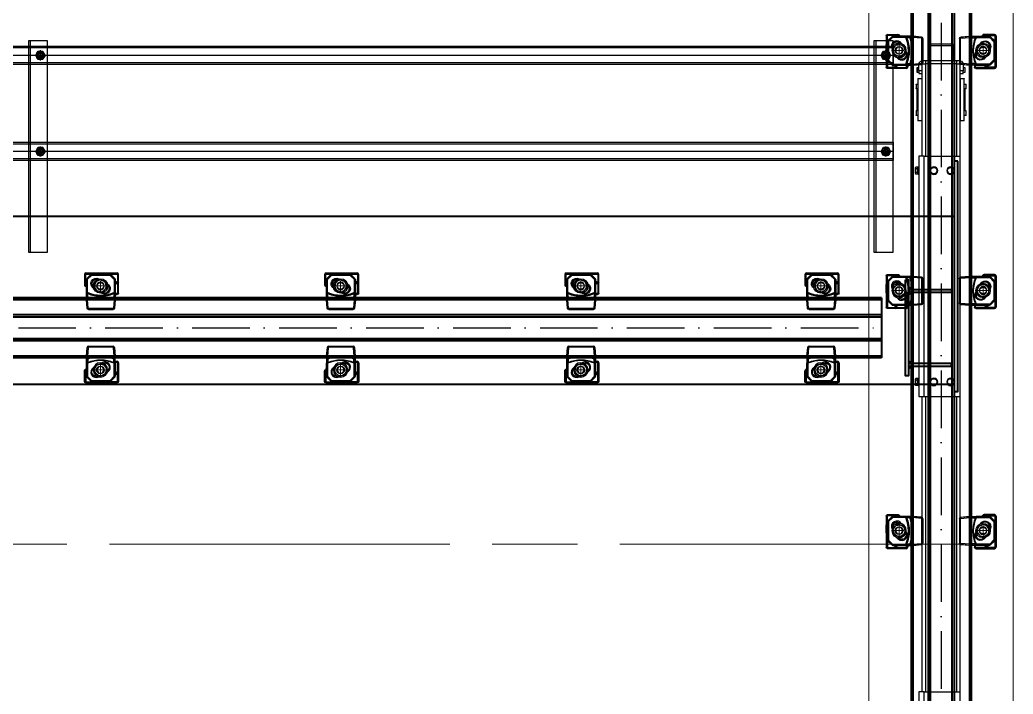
# Model space of a CAD drawing. Header units: centimetres. Extents: x 470464 to 524273, y 49611 to 59074.
# Drawn here: x 503762.3 to 503969.1, y 52554.1 to 52694.5 of the extents above; entities that cross this region are included whole.
import ezdxf

# ---------------------------------------------------------------- set-up
doc = ezdxf.new("R2010")
doc.units = ezdxf.units.CM
doc.header["$MEASUREMENT"] = 0
for name, pattern in [('1244_Aselsan_MIUM_3000$0$ACAD_ISO10W100', [18, 12, -3, 0, -3]), ('ACAD_ISO08W100', [36, 24, -3, 6, -3]), ('CENTER', [50.8, 31.75, -6.35, 6.35, -6.35]), ('CHAIN', [0.3543, 0.2362, -0.0295, 0.0591, -0.0295]), ('XKITLINE00', [0])]:
    doc.linetypes.add(name, pattern=pattern)
for name, color, linetype, lineweight in [('1', 7, 'Continuous', 25), ('AAA_EKSEN', 1, 'ACAD_ISO08W100', 9), ('Barış BABUR 23', 1, 'ACAD_ISO08W100', 13), ('S-COLS-CONC', 4, 'Continuous', 40)]:
    doc.layers.add(name, color=color, linetype=linetype, lineweight=lineweight)
doc.layers.add('vinç', color=7, linetype='Continuous')

# ---------------------------------------------------------------- blocks, each defined once
blk = doc.blocks.new('eyryewthreaeetrreyajwh')
at = {"color": 2, "linetype": 'Continuous', "lineweight": 25}
for p, q in [((413625.64, 75842.69), (413625.75, 75842.69)), ((413625.75, 75842.69), (413630.04, 75842.69)), ((413625.47, 75842.39), (413625.34, 75842.39)), ((413625.34, 75842.39), (413625.34, 75839.19)), ((413630.34, 75842.39), (413625.47, 75842.39)), ((413630.34, 75839.19), (413630.34, 75842.39)), ((413623.84, 75838.59), (413623.84, 75839.19)), ((413623.84, 75839.19), (413624.64, 75839.19)), ((413624.64, 75838.59), (413623.84, 75838.59)), ((413623.84, 75819.34), (413623.84, 75838.59)), ((413624.64, 75839.19), (413624.64, 75838.59)), ((413624.64, 75839.19), (413631.04, 75839.19)), ((413624.64, 75838.59), (413631.04, 75838.59)), ((413624.64, 75838.59), (413624.64, 75819.34)), ((413631.04, 75838.59), (413631.04, 75839.19)), ((413631.04, 75839.19), (413631.84, 75839.19)), ((413631.84, 75838.59), (413631.04, 75838.59)), ((413631.04, 75819.34), (413631.04, 75838.59)), ((413631.84, 75839.19), (413631.84, 75838.59)), ((413631.84, 75838.59), (413631.84, 75819.34)), ((413622.84, 75836.85), (413622.84, 75837.73)), ((413622.9, 75837.79), (413622.9, 75836.79)), ((413623.24, 75837.79), (413622.9, 75837.79)), ((413622.9, 75836.79), (413623.24, 75836.79)), ((413623.84, 75838.49), (413623.24, 75838.49)), ((413623.24, 75838.49), (413623.24, 75837.09)), ((413623.24, 75837.09), (413623.84, 75837.09)), ((413623.24, 75836.59), (413623.24, 75837.09)), ((413623.84, 75836.59), (413623.24, 75836.59)), ((413631.84, 75838.49), (413632.44, 75838.49)), ((413631.84, 75837.09), (413632.44, 75837.09)), ((413632.44, 75836.59), (413631.84, 75836.59)), ((413632.44, 75837.09), (413632.44, 75838.49)), ((413632.78, 75837.79), (413632.44, 75837.79)), ((413632.44, 75837.09), (413632.44, 75836.59)), ((413632.44, 75836.79), (413632.78, 75836.79)), ((413632.78, 75837.29), (413632.78, 75837.79)), ((413632.78, 75836.79), (413632.78, 75837.29)), ((413632.84, 75837.73), (413632.84, 75837.29)), ((413632.84, 75837.29), (413632.84, 75836.85)), ((413623.06, 75835.49), (413623.04, 75835.46)), ((413623.04, 75826.71), (413623.04, 75835.46)), ((413623.06, 75826.69), (413623.06, 75835.49)), ((413623.81, 75835.49), (413623.06, 75835.49)), ((413623.81, 75835.49), (413623.84, 75835.46)), ((413623.81, 75826.69), (413623.81, 75835.49)), ((413623.84, 75826.71), (413623.84, 75835.46)), ((413631.86, 75835.49), (413631.84, 75835.46)), ((413631.86, 75835.49), (413631.86, 75826.69)), ((413632.61, 75835.49), (413631.86, 75835.49)), ((413632.61, 75826.69), (413632.61, 75835.49)), ((413632.64, 75835.46), (413632.61, 75835.49)), ((413632.64, 75835.46), (413632.64, 75834.3)), ((413622.64, 75833.41), (413622.64, 75834.29)), ((413622.7, 75834.35), (413622.7, 75833.35)), ((413623.04, 75834.35), (413622.7, 75834.35)), ((413622.7, 75833.35), (413623.04, 75833.35)), ((413622.84, 75828.83), (413622.84, 75833.35)), ((413622.86, 75833.35), (413622.86, 75828.83)), ((413632.98, 75834.35), (413632.64, 75834.35)), ((413632.64, 75834.3), (413632.64, 75834.06)), ((413632.64, 75834.06), (413632.64, 75828.11)), ((413632.64, 75833.35), (413632.98, 75833.35)), ((413632.81, 75828.83), (413632.81, 75833.35)), ((413632.84, 75833.35), (413632.84, 75828.83)), ((413632.98, 75833.85), (413632.98, 75834.35)), ((413632.98, 75833.35), (413632.98, 75833.85)), ((413633.04, 75834.29), (413633.04, 75833.85)), ((413633.04, 75833.85), (413633.04, 75833.41)), ((413622.64, 75828.33), (413622.64, 75828.77)), ((413622.64, 75827.89), (413622.64, 75828.33)), ((413622.7, 75828.83), (413622.7, 75828.33)), ((413623.04, 75828.83), (413622.7, 75828.83)), ((413622.7, 75828.33), (413622.7, 75827.83)), ((413632.98, 75828.83), (413632.64, 75828.83)), ((413632.98, 75828.33), (413632.98, 75828.83)), ((413632.98, 75827.83), (413632.98, 75828.33)), ((413633.04, 75828.77), (413633.04, 75828.33)), ((413633.04, 75828.33), (413633.04, 75827.89)), ((413622.7, 75827.83), (413623.04, 75827.83)), ((413623.04, 75826.71), (413623.06, 75826.69)), ((413623.06, 75826.69), (413623.81, 75826.69)), ((413623.84, 75826.71), (413623.81, 75826.69)), ((413631.84, 75826.71), (413631.86, 75826.69)), ((413631.86, 75826.69), (413632.61, 75826.69)), ((413632.61, 75826.69), (413632.64, 75826.71)), ((413632.64, 75828.11), (413632.64, 75827.88)), ((413632.64, 75827.88), (413632.64, 75826.71)), ((413632.64, 75827.83), (413632.98, 75827.83)), ((413631.34, 75819.34), (413623.84, 75819.34)), ((413623.84, 75769.34), (413623.84, 75819.34)), ((413631.34, 75769.34), (413631.34, 75819.34)), ((413631.34, 75819.34), (413632.44, 75819.34)), ((413632.44, 75819.34), (413632.44, 75769.34)), ((413625.09, 75816.38), (413625.26, 75816.05)), ((413625.5, 75817.01), (413625.3, 75816.69)), ((413626.18, 75815.67), (413626.38, 75815.98)), ((413626.59, 75816.3), (413626.42, 75816.63)), ((413628.59, 75816.38), (413628.76, 75816.05)), ((413629, 75817.01), (413628.8, 75816.69)), ((413629.68, 75815.67), (413629.88, 75815.98)), ((413630.09, 75816.3), (413629.92, 75816.63)), ((413632.6, 75817.14), (413632.44, 75817.14)), ((413632.6, 75815.54), (413632.6, 75817.14)), ((413632.66, 75816.99), (413632.6, 75816.99)), ((413632.66, 75816.89), (413632.66, 75817.09)), ((413632.66, 75817.09), (413633.11, 75817.09)), ((413632.66, 75816.69), (413632.66, 75816.89)), ((413632.66, 75816.32), (413632.66, 75816.69)), ((413632.66, 75816.69), (413633.11, 75816.69)), ((413632.66, 75815.94), (413632.66, 75816.32)), ((413632.66, 75815.94), (413633.11, 75815.94)), ((413632.66, 75815.77), (413632.66, 75815.94)), ((413633.11, 75817.09), (413633.17, 75816.89)), ((413633.12, 75817.07), (413633.11, 75817.09)), ((413633.11, 75816.69), (413633.17, 75816.32)), ((413633.17, 75816.99), (413633.12, 75817.08)), ((413633.17, 75816.89), (413633.17, 75816.99)), ((413633.17, 75816.32), (413633.17, 75816.89)), ((413633.17, 75815.77), (413633.17, 75816.32)), ((413632.44, 75815.54), (413632.6, 75815.54)), ((413632.6, 75815.69), (413632.66, 75815.69)), ((413632.66, 75815.59), (413632.66, 75815.77)), ((413632.66, 75815.59), (413633.11, 75815.59)), ((413633.12, 75815.6), (413633.17, 75815.69)), ((413633.17, 75815.77), (413633.17, 75815.69)), ((413625.09, 75772.38), (413625.26, 75772.05)), ((413625.5, 75773.01), (413625.3, 75772.69)), ((413626.59, 75772.3), (413626.42, 75772.63)), ((413628.59, 75772.38), (413628.76, 75772.05)), ((413629, 75773.01), (413628.8, 75772.69)), ((413630.09, 75772.3), (413629.92, 75772.63)), ((413632.6, 75773.14), (413632.44, 75773.14)), ((413632.6, 75771.54), (413632.6, 75773.14)), ((413632.66, 75772.99), (413632.6, 75772.99)), ((413632.66, 75772.89), (413632.66, 75773.09)), ((413632.66, 75773.09), (413633.11, 75773.09)), ((413632.66, 75772.69), (413632.66, 75772.89)), ((413632.66, 75772.32), (413632.66, 75772.69)), ((413632.66, 75772.69), (413633.11, 75772.69)), ((413633.11, 75773.09), (413633.17, 75772.89)), ((413633.12, 75773.07), (413633.11, 75773.09)), ((413633.11, 75772.69), (413633.17, 75772.32)), ((413633.17, 75772.99), (413633.12, 75773.08)), ((413633.17, 75772.89), (413633.17, 75772.99)), ((413633.17, 75772.32), (413633.17, 75772.89)), ((413626.18, 75771.67), (413626.38, 75771.98)), ((413629.68, 75771.67), (413629.88, 75771.98)), ((413632.44, 75771.54), (413632.6, 75771.54)), ((413632.6, 75771.69), (413632.66, 75771.69)), ((413632.66, 75771.94), (413632.66, 75772.32)), ((413632.66, 75771.94), (413633.11, 75771.94)), ((413632.66, 75771.77), (413632.66, 75771.94)), ((413632.66, 75771.59), (413632.66, 75771.77)), ((413632.66, 75771.59), (413633.11, 75771.59)), ((413633.12, 75771.6), (413633.17, 75771.69)), ((413633.17, 75771.77), (413633.17, 75772.32)), ((413633.17, 75771.77), (413633.17, 75771.69)), ((413623.84, 75707.84), (413623.84, 75769.34)), ((413631.34, 75769.34), (413623.84, 75769.34)), ((413624.64, 75769.34), (413624.64, 75707.84)), ((413631.04, 75707.84), (413631.04, 75769.34)), ((413632.44, 75769.34), (413631.34, 75769.34)), ((413631.84, 75769.34), (413631.84, 75707.84)), ((413623.84, 75657.84), (413623.84, 75707.84)), ((413631.34, 75707.84), (413623.84, 75707.84)), ((413631.34, 75657.84), (413631.34, 75707.84)), ((413631.34, 75707.84), (413632.44, 75707.84)), ((413632.44, 75707.84), (413632.44, 75657.84))]:
    blk.add_line(p, q, dxfattribs=at)
for centre in [(413625.84, 75816.34), (413629.34, 75816.34), (413625.84, 75772.34), (413629.34, 75772.34)]:
    blk.add_circle(centre, 0.8, dxfattribs=at)
for centre, radius, start, end in [((413625.64, 75842.39), 0.3, 90, 180), ((413630.04, 75842.39), 0.3, 0, 90), ((413623.94, 75838.49), 0.7, 98.2132, 180), ((413631.74, 75838.49), 0.7, 0, 81.7868), ((413622.9, 75837.73), 0.06, 90, 180), ((413622.9, 75836.85), 0.06, 180, 270), ((413632.78, 75837.73), 0.06, 0, 90), ((413632.78, 75836.85), 0.06, 270, 0), ((413622.7, 75834.29), 0.06, 90, 180), ((413622.7, 75833.41), 0.06, 180, 270), ((413632.98, 75834.29), 0.06, 0, 90), ((413632.98, 75833.41), 0.06, 270, 0), ((413622.7, 75828.77), 0.06, 90, 180), ((413632.98, 75828.77), 0.06, 0, 90), ((413622.7, 75827.89), 0.06, 180, 270), ((413632.98, 75827.89), 0.06, 270, 0), ((413625.84, 75816.34), 0.65, 146.7548, 206.7548), ((413625.84, 75816.34), 0.65, 206.7548, 266.7548), ((413625.84, 75816.34), 0.65, 86.7548, 146.7548), ((413625.84, 75816.34), 0.65, 266.7548, 326.7548), ((413625.84, 75816.34), 0.65, 26.7548, 86.7548), ((413625.84, 75816.34), 0.65, 326.7548, 26.7548), ((413629.34, 75816.34), 0.65, 146.7548, 206.7548), ((413629.34, 75816.34), 0.65, 206.7548, 266.7548), ((413629.34, 75816.34), 0.65, 86.7548, 146.7548), ((413629.34, 75816.34), 0.65, 266.7548, 326.7548), ((413629.34, 75816.34), 0.65, 26.7548, 86.7548), ((413629.34, 75816.34), 0.65, 326.7548, 26.7548), ((413625.84, 75772.34), 0.65, 146.7548, 206.7548), ((413625.84, 75772.34), 0.65, 86.7548, 146.7548), ((413625.84, 75772.34), 0.65, 26.7548, 86.7548), ((413625.84, 75772.34), 0.65, 326.7548, 26.7548), ((413629.34, 75772.34), 0.65, 146.7548, 206.7548), ((413629.34, 75772.34), 0.65, 86.7548, 146.7548), ((413629.34, 75772.34), 0.65, 26.7548, 86.7548), ((413629.34, 75772.34), 0.65, 326.7548, 26.7548), ((413625.84, 75772.34), 0.65, 206.7548, 266.7548), ((413625.84, 75772.34), 0.65, 266.7548, 326.7548), ((413629.34, 75772.34), 0.65, 206.7548, 266.7548), ((413629.34, 75772.34), 0.65, 266.7548, 326.7548)]:
    blk.add_arc(centre, radius, start, end, dxfattribs=at)
for points, knots in [([(413625.3, 75816.69), (413625.29, 75816.69), (413625.22, 75816.58), (413625.15, 75816.48), (413625.09, 75816.38)], [0, 0, 0, 0, 0.070215, 1, 1, 1, 1]), ([(413625.26, 75816.05), (413625.26, 75816.04), (413625.32, 75815.92), (413625.38, 75815.81), (413625.43, 75815.71)], [0, 0, 0, 0, 0.0702148, 1, 1, 1, 1]), ([(413625.88, 75816.99), (413625.78, 75816.99), (413625.65, 75817), (413625.53, 75817.01), (413625.5, 75817.01)], [0, 0, 0, 0, 0.7762867, 1, 1, 1, 1]), ([(413626.25, 75816.97), (413626.16, 75816.97), (413626.03, 75816.98), (413625.91, 75816.99), (413625.88, 75816.99)], [0, 0, 0, 0, 0.758149, 1, 1, 1, 1]), ([(413626.42, 75816.63), (413626.42, 75816.64), (413626.36, 75816.75), (413626.3, 75816.86), (413626.25, 75816.97)], [0, 0, 0, 0, 0.070215, 1, 1, 1, 1]), ([(413626.38, 75815.98), (413626.39, 75815.99), (413626.46, 75816.1), (413626.53, 75816.2), (413626.59, 75816.3)], [0, 0, 0, 0, 0.070215, 1, 1, 1, 1]), ([(413628.8, 75816.69), (413628.79, 75816.69), (413628.72, 75816.58), (413628.65, 75816.48), (413628.59, 75816.38)], [0, 0, 0, 0, 0.070215, 1, 1, 1, 1]), ([(413628.76, 75816.05), (413628.76, 75816.04), (413628.82, 75815.92), (413628.88, 75815.81), (413628.93, 75815.71)], [0, 0, 0, 0, 0.0702148, 1, 1, 1, 1]), ([(413629.38, 75816.99), (413629.28, 75816.99), (413629.15, 75817), (413629.03, 75817.01), (413629, 75817.01)], [0, 0, 0, 0, 0.776287, 1, 1, 1, 1]), ([(413629.75, 75816.97), (413629.66, 75816.97), (413629.53, 75816.98), (413629.41, 75816.99), (413629.38, 75816.99)], [0, 0, 0, 0, 0.758149, 1, 1, 1, 1]), ([(413629.92, 75816.63), (413629.92, 75816.64), (413629.86, 75816.75), (413629.8, 75816.86), (413629.75, 75816.97)], [0, 0, 0, 0, 0.070215, 1, 1, 1, 1]), ([(413629.88, 75815.98), (413629.89, 75815.99), (413629.96, 75816.1), (413630.03, 75816.2), (413630.09, 75816.3)], [0, 0, 0, 0, 0.070215, 1, 1, 1, 1]), ([(413633.17, 75816.89), (413633.17, 75816.89), (413633.17, 75816.82), (413633.14, 75816.75), (413633.11, 75816.69)], [0, 0, 0, 0, 0.0702148, 1, 1, 1, 1]), ([(413633.17, 75816.32), (413633.17, 75816.31), (413633.17, 75816.18), (413633.14, 75816.06), (413633.11, 75815.94)], [0, 0, 0, 0, 0.0702148, 1, 1, 1, 1]), ([(413633.11, 75815.94), (413633.12, 75815.93), (413633.15, 75815.87), (413633.16, 75815.81), (413633.17, 75815.77)], [0, 0, 0, 0, 0.223713, 1, 1, 1, 1]), ([(413625.43, 75815.71), (413625.46, 75815.71), (413625.58, 75815.7), (413625.7, 75815.69), (413625.8, 75815.69)], [0, 0, 0, 0, 0.223713, 1, 1, 1, 1]), ([(413625.8, 75815.69), (413625.83, 75815.69), (413625.96, 75815.68), (413626.08, 75815.67), (413626.18, 75815.67)], [0, 0, 0, 0, 0.241851, 1, 1, 1, 1]), ([(413628.93, 75815.71), (413628.96, 75815.71), (413629.08, 75815.7), (413629.2, 75815.69), (413629.3, 75815.69)], [0, 0, 0, 0, 0.223713, 1, 1, 1, 1]), ([(413629.3, 75815.69), (413629.33, 75815.69), (413629.46, 75815.68), (413629.58, 75815.67), (413629.68, 75815.67)], [0, 0, 0, 0, 0.241851, 1, 1, 1, 1]), ([(413633.17, 75815.77), (413633.17, 75815.75), (413633.16, 75815.69), (413633.13, 75815.63), (413633.11, 75815.59)], [0, 0, 0, 0, 0.241851, 1, 1, 1, 1]), ([(413625.3, 75772.69), (413625.29, 75772.69), (413625.22, 75772.58), (413625.15, 75772.48), (413625.09, 75772.38)], [0, 0, 0, 0, 0.070215, 1, 1, 1, 1]), ([(413625.88, 75772.99), (413625.78, 75772.99), (413625.65, 75773), (413625.53, 75773.01), (413625.5, 75773.01)], [0, 0, 0, 0, 0.7762867, 1, 1, 1, 1]), ([(413626.25, 75772.97), (413626.16, 75772.97), (413626.03, 75772.98), (413625.91, 75772.99), (413625.88, 75772.99)], [0, 0, 0, 0, 0.758149, 1, 1, 1, 1]), ([(413626.42, 75772.63), (413626.42, 75772.64), (413626.36, 75772.75), (413626.3, 75772.86), (413626.25, 75772.97)], [0, 0, 0, 0, 0.070215, 1, 1, 1, 1]), ([(413628.8, 75772.69), (413628.79, 75772.69), (413628.72, 75772.58), (413628.65, 75772.48), (413628.59, 75772.38)], [0, 0, 0, 0, 0.070215, 1, 1, 1, 1]), ([(413629.38, 75772.99), (413629.28, 75772.99), (413629.15, 75773), (413629.03, 75773.01), (413629, 75773.01)], [0, 0, 0, 0, 0.776287, 1, 1, 1, 1]), ([(413629.75, 75772.97), (413629.66, 75772.97), (413629.53, 75772.98), (413629.41, 75772.99), (413629.38, 75772.99)], [0, 0, 0, 0, 0.7581486, 1, 1, 1, 1]), ([(413629.92, 75772.63), (413629.92, 75772.64), (413629.86, 75772.75), (413629.8, 75772.86), (413629.75, 75772.97)], [0, 0, 0, 0, 0.070215, 1, 1, 1, 1]), ([(413633.17, 75772.89), (413633.17, 75772.89), (413633.17, 75772.82), (413633.14, 75772.75), (413633.11, 75772.69)], [0, 0, 0, 0, 0.070215, 1, 1, 1, 1]), ([(413625.26, 75772.05), (413625.26, 75772.04), (413625.32, 75771.92), (413625.38, 75771.81), (413625.43, 75771.71)], [0, 0, 0, 0, 0.0702148, 1, 1, 1, 1]), ([(413625.43, 75771.71), (413625.46, 75771.71), (413625.58, 75771.7), (413625.7, 75771.69), (413625.8, 75771.69)], [0, 0, 0, 0, 0.223713, 1, 1, 1, 1]), ([(413625.8, 75771.69), (413625.83, 75771.69), (413625.96, 75771.68), (413626.08, 75771.67), (413626.18, 75771.67)], [0, 0, 0, 0, 0.241851, 1, 1, 1, 1]), ([(413626.38, 75771.98), (413626.39, 75771.99), (413626.46, 75772.1), (413626.53, 75772.2), (413626.59, 75772.3)], [0, 0, 0, 0, 0.070215, 1, 1, 1, 1]), ([(413628.76, 75772.05), (413628.76, 75772.04), (413628.82, 75771.92), (413628.88, 75771.81), (413628.93, 75771.71)], [0, 0, 0, 0, 0.0702148, 1, 1, 1, 1]), ([(413628.93, 75771.71), (413628.96, 75771.71), (413629.08, 75771.7), (413629.2, 75771.69), (413629.3, 75771.69)], [0, 0, 0, 0, 0.223713, 1, 1, 1, 1]), ([(413629.3, 75771.69), (413629.33, 75771.69), (413629.46, 75771.68), (413629.58, 75771.67), (413629.68, 75771.67)], [0, 0, 0, 0, 0.241851, 1, 1, 1, 1]), ([(413629.88, 75771.98), (413629.89, 75771.99), (413629.96, 75772.1), (413630.03, 75772.2), (413630.09, 75772.3)], [0, 0, 0, 0, 0.070215, 1, 1, 1, 1]), ([(413633.17, 75772.32), (413633.17, 75772.31), (413633.17, 75772.18), (413633.14, 75772.06), (413633.11, 75771.94)], [0, 0, 0, 0, 0.0702148, 1, 1, 1, 1]), ([(413633.11, 75771.94), (413633.12, 75771.93), (413633.15, 75771.87), (413633.16, 75771.81), (413633.17, 75771.77)], [0, 0, 0, 0, 0.223713, 1, 1, 1, 1]), ([(413633.17, 75771.77), (413633.17, 75771.75), (413633.16, 75771.69), (413633.13, 75771.63), (413633.11, 75771.59)], [0, 0, 0, 0, 0.2418514, 1, 1, 1, 1])]:
    blk.add_open_spline(points, degree=3, knots=knots, dxfattribs=at)
blk = doc.blocks.new('kjlşkjlkjlkjılkjşljşkjklşljlk')
at = {"layer": 'S-COLS-CONC'}
h = blk.add_hatch(color=2, dxfattribs=at)
h.dxf.hatch_style = 1
h.paths.add_polyline_path([(67349.16, 30430.47), (67349.76, 30431.07), (67349.76, 30430.47)])
h = blk.add_hatch(color=2, dxfattribs=at)
h.dxf.hatch_style = 1
h.paths.add_polyline_path([(67350.36, 30431.07), (67350.96, 30430.47), (67350.36, 30430.47)])
h = blk.add_hatch(color=2, dxfattribs=at)
h.dxf.hatch_style = 1
h.paths.add_polyline_path([(67365.16, 30431.07), (67365.16, 30430.47), (67364.56, 30430.47)])
h = blk.add_hatch(color=2, dxfattribs=at)
h.dxf.hatch_style = 1
h.paths.add_polyline_path([(67365.76, 30430.47), (67366.36, 30430.47), (67365.76, 30431.07)])
at = {"layer": 'S-COLS-CONC', "color": 2}
for p, q in [((67349.16, 30430.47), (67349.76, 30431.07)), ((67350.96, 30430.47), (67350.36, 30431.07)), ((67364.56, 30430.47), (67365.16, 30431.07)), ((67366.36, 30430.47), (67365.76, 30431.07))]:
    blk.add_line(p, q, dxfattribs=at)
for points in [[(67350.36, 30439.47), (67350.36, 30430.47), (67349.76, 30430.47), (67349.76, 30439.47)], [(67365.16, 30439.47), (67365.16, 30430.47), (67365.76, 30430.47), (67365.76, 30439.47)], [(67347.76, 30429.87), (67347.76, 30430.47), (67367.76, 30430.47), (67367.76, 30429.87)]]:
    blk.add_lwpolyline(points, close=True, dxfattribs=at)
blk = doc.blocks.new('tfdyktstrkydsrtdykulkdtkyg')
at = {"color": 2, "linetype": '1244_Aselsan_MIUM_3000$0$ACAD_ISO10W100'}
blk.add_line((413349.49, 75894.59), (414524.69, 75894.59), dxfattribs=at)
at = {"layer": 'S-COLS-CONC', "color": 2}
for p, q in [((414524.69, 75900.84), (413349.49, 75900.84)), ((414524.69, 75900.84), (414524.69, 75888.34)), ((414524.69, 75900.47), (413349.49, 75900.47)), ((414524.69, 75897.29), (413349.49, 75897.29)), ((414524.69, 75896.84), (413349.49, 75896.84)), ((414524.69, 75892.34), (413349.49, 75892.34)), ((414524.69, 75891.89), (413349.49, 75891.89)), ((414524.69, 75888.7), (413349.49, 75888.7)), ((414524.69, 75888.34), (413349.49, 75888.34))]:
    blk.add_line(p, q, dxfattribs=at)
blk = doc.blocks.new('sfsdsggssg')
at = {"layer": '1', "color": 2, "linetype": 'Continuous'}
for p, q in [((1141.39, -34639.74), (1143.17, -34639.58)), ((1141.41, -34639.76), (1141.39, -34639.74)), ((1143.18, -34639.6), (1141.41, -34639.76)), ((1143.18, -34639.6), (1143.19, -34639.8)), ((1143.2, -34639.6), (1143.2, -34639.8)), ((1143.56, -34639.62), (1143.54, -34639.81)), ((1143.56, -34639.62), (1143.57, -34639.58)), ((1143.66, -34639.63), (1143.56, -34639.62)), ((1143.57, -34639.58), (1144.07, -34639.58)), ((1143.66, -34639.63), (1143.64, -34639.82)), ((1144.06, -34639.63), (1144.07, -34639.58)), ((1144.45, -34639.58), (1147.37, -34639.58)), ((1144.45, -34639.61), (1144.45, -34639.58)), ((1147.36, -34639.6), (1144.65, -34639.6)), ((1144.65, -34639.6), (1144.65, -34639.8)), ((1145.84, -34639.58), (1145.99, -34639.33)), ((1146.02, -34639.39), (1145.91, -34639.58)), ((1145.99, -34639.33), (1146.02, -34639.39)), ((1146.14, -34639.58), (1146.2, -34639.49)), ((1146.28, -34639.24), (1146.25, -34639.18)), ((1148.46, -34639.18), (1146.25, -34639.18)), ((1148.4, -34639.24), (1146.28, -34639.24)), ((1146.28, -34639.44), (1148.4, -34639.44)), ((1147.37, -34639.58), (1147.36, -34639.6)), ((1147.36, -34639.6), (1147.36, -34639.8)), ((1147.43, -34639.83), (1147.58, -34639.69)), ((1147.58, -34639.69), (1147.58, -34639.67)), ((1148.39, -34640.5), (1147.58, -34639.69)), ((1147.59, -34639.67), (1148.41, -34640.49)), ((1148.46, -34639.18), (1148.4, -34639.24)), ((1148.5, -34639.54), (1148.51, -34642.73)), ((1148.7, -34639.54), (1148.75, -34639.48)), ((1148.71, -34642.91), (1148.7, -34639.54)), ((1148.75, -34639.48), (1148.75, -34645.98)), ((1141.12, -34640.04), (1141.14, -34640.05)), ((1141.12, -34640.04), (1141.12, -34645.13)), ((1141.14, -34640.05), (1141.34, -34640.05)), ((1141.14, -34640.05), (1141.14, -34645.11)), ((1141.34, -34645.11), (1141.34, -34640.05)), ((1141.41, -34639.76), (1141.43, -34639.95)), ((1141.43, -34639.95), (1143.19, -34639.8)), ((1143.54, -34639.81), (1143.64, -34639.82)), ((1143.64, -34639.82), (1143.79, -34639.88)), ((1144.65, -34639.8), (1147.36, -34639.8)), ((1145.51, -34641.09), (1145.49, -34641.12)), ((1145.51, -34641.09), (1145.53, -34641.11)), ((1147.43, -34639.83), (1148.25, -34640.64)), ((1148.25, -34640.64), (1148.39, -34640.5)), ((1148.28, -34640.72), (1148.28, -34644.45)), ((1148.28, -34640.72), (1148.47, -34640.72)), ((1148.41, -34640.49), (1148.39, -34640.5)), ((1148.47, -34640.72), (1148.5, -34640.71)), ((1148.47, -34644.45), (1148.47, -34640.72)), ((1148.5, -34640.71), (1148.5, -34644.46)), ((1144.57, -34642.74), (1144.5, -34642.84)), ((1144.6, -34642.9), (1144.5, -34642.84)), ((1148.68, -34643.14), (1148.71, -34642.91)), ((1148.69, -34645.92), (1148.68, -34643.14)), ((1141.14, -34645.11), (1141.12, -34645.13)), ((1141.14, -34645.11), (1141.34, -34645.11)), ((1141.39, -34645.42), (1141.41, -34645.41)), ((1143.17, -34645.58), (1141.39, -34645.42)), ((1141.41, -34645.41), (1141.43, -34645.21)), ((1141.41, -34645.41), (1143.18, -34645.56)), ((1143.19, -34645.36), (1141.43, -34645.21)), ((1143.18, -34645.56), (1143.19, -34645.36)), ((1143.2, -34645.36), (1143.2, -34645.56)), ((1143.64, -34645.34), (1143.54, -34645.35)), ((1143.54, -34645.35), (1143.56, -34645.55)), ((1143.56, -34645.55), (1143.66, -34645.54)), ((1143.56, -34645.55), (1143.57, -34645.58)), ((1144.07, -34645.58), (1143.57, -34645.58)), ((1143.79, -34645.28), (1143.64, -34645.34)), ((1143.64, -34645.34), (1143.66, -34645.54)), ((1144.06, -34645.54), (1144.07, -34645.58)), ((1144.25, -34645.58), (1144.25, -34645.98)), ((1144.29, -34645.94), (1144.25, -34645.98)), ((1144.3, -34645.58), (1144.29, -34645.94)), ((1144.45, -34645.55), (1144.45, -34645.58)), ((1147.37, -34645.58), (1144.45, -34645.58)), ((1144.49, -34645.95), (1144.5, -34645.58)), ((1144.65, -34645.36), (1144.65, -34645.56)), ((1147.36, -34645.36), (1144.65, -34645.36)), ((1144.65, -34645.56), (1147.36, -34645.56)), ((1146.45, -34643.96), (1146.49, -34643.98)), ((1146.49, -34643.98), (1146.51, -34643.94)), ((1146.65, -34645.58), (1146.51, -34645.83)), ((1147.36, -34645.36), (1147.36, -34645.56)), ((1147.36, -34645.56), (1147.37, -34645.58)), ((1148.25, -34644.52), (1147.43, -34645.33)), ((1147.43, -34645.33), (1147.58, -34645.47)), ((1147.58, -34645.47), (1148.39, -34644.66)), ((1147.58, -34645.49), (1147.58, -34645.47)), ((1148.41, -34644.67), (1147.59, -34645.49)), ((1148.25, -34644.52), (1148.39, -34644.66)), ((1148.28, -34644.45), (1148.47, -34644.45)), ((1148.39, -34644.66), (1148.41, -34644.67)), ((1148.5, -34644.46), (1148.47, -34644.45)), ((1148.49, -34644.53), (1148.49, -34645.93)), ((1148.75, -34645.98), (1148.69, -34645.92)), ((1144.55, -34646.28), (1144.59, -34646.24)), ((1144.55, -34646.28), (1148.46, -34646.28)), ((1146.46, -34646.05), (1144.59, -34646.05)), ((1144.59, -34646.24), (1146.72, -34646.24)), ((1146.72, -34646.24), (1146.84, -34646.22)), ((1146.84, -34646.03), (1146.84, -34646.22)), ((1148.39, -34646.03), (1146.84, -34646.03)), ((1146.84, -34646.22), (1148.39, -34646.22)), ((1148.39, -34646.03), (1148.39, -34646.22)), ((1148.39, -34646.22), (1148.46, -34646.28))]:
    blk.add_line(p, q, dxfattribs=at)
for radius in [1.5, 0.7]:
    blk.add_circle((1146.05, -34642.51), radius, dxfattribs=at)
at = {"layer": '1', "color": 2, "linetype": 'Continuous', "extrusion": (0, 0, -1)}
blk.add_circle((-1146.05, -34642.51), 0.8, dxfattribs=at)
at = {"layer": '1', "color": 2, "linetype": 'Continuous'}
for centre, radius, start, end in [((1146.05, -34642.51), 1.2, 106, 166), ((1146.05, -34642.51), 1.2, 46, 106), ((1146.5, -34641.66), 0.943, 345.8258, 138.463), ((1146.5, -34641.66), 0.92, 347.6089, 136.677), ((1146.05, -34642.51), 1.2, 346, 46), ((1145.5, -34643.41), 0.943, 155.4674, 321.1742), ((1145.5, -34643.41), 0.92, 156.9271, 319.7145), ((1146.05, -34642.51), 1.2, 166, 226), ((1146.05, -34642.51), 1.2, 226, 286), ((1146.05, -34642.51), 1.2, 286, 346)]:
    blk.add_arc(centre, radius, start, end, dxfattribs=at)
at = {"layer": '1', "color": 2, "linetype": 'Continuous', "extrusion": (0, 0, -1)}
for centre, start, end in [((-1146.5, -34641.66), 29.8539, 207.4717), ((-1145.5, -34643.41), 209.8539, 29.8539)]:
    blk.add_arc(centre, 1.14, start, end, dxfattribs=at)
for centre, major_axis, ratio, start_param, end_param in [((1141.42, -34640.04), (-0.222, 0.204), 0.995811, 5.544902, 7.021469), ((1143.64, -34639.82), (0.001, 0.2), 0.752836, 0.132804, 1.847295), ((1144.04, -34639.83), (0.001, 0.2), 0.752479, 0.132721, 1.852962), ((1144.31, -34639.82), (-0.014, 0.199), 0.74106, 0.130215, 1.915333), ((1144.45, -34639.81), (-0.008, 0.2), 0.422896, 0.096328, 1.761115), ((1146.28, -34639.54), (0.271, 0.128), 0.997202, 4.110755, 5.150568), ((1146.19, -34639.49), (-0.173, 0.101), 0.027764, 4.691233, 6.195885), ((1146.28, -34639.54), (-0.0748, 0.0667), 0.997721, 6.084759, 7.124571), ((1146.28, -34639.44), (0, 0.2), 0.004243, 0.087267, 1.605444), ((1147.36, -34639.9), (-0.277, 0.115), 0.998522, 1.179673, 1.96192), ((1147.37, -34639.88), (0.115, 0.278), 0.997326, 5.892062, 6.674309), ((1148.4, -34639.44), (0, 0.2), 0.004243, 0.087267, 1.605444), ((1148.4, -34639.54), (-0.243, 0.175), 0.996422, 0.949848, 2.513048), ((1148.4, -34639.54), (0.0889, 0.0469), 0.994028, 5.200197, 6.763397), ((1148.5, -34639.54), (0.2, 0.001), 0.034652, 0.087319, 1.566648), ((1141.44, -34640.05), (0.203, 0.221), 0.997694, 3.974105, 5.450673), ((1141.44, -34640.05), (0.0742, -0.068), 0.993033, 2.403309, 3.879876), ((1152.49, -34642.58), (-8.4, 0), 0.918737, 5.915201, 6.65117), ((1147.36, -34639.9), (0.0384, 0.0928), 0.995546, 5.892062, 6.674309), ((1148.17, -34640.72), (-0.0928, -0.0384), 0.995546, 2.750469, 3.532716), ((1148.17, -34640.72), (-0.115, 0.277), 0.998522, 1.179673, 1.96192), ((1148.2, -34640.71), (0.278, 0.115), 0.997326, 5.892062, 6.674309), ((1148.51, -34642.74), (0.008, 0.2), 0.005639, 3.866293, 4.746837), ((1148.47, -34643.25), (0.056, 0.516), 0.770786, 6.203754, 6.230389), ((1148.51, -34642.91), (-0.201, 0.003), 0.124494, 1.540952, 3.020281), ((1148.49, -34643.14), (0.199, -0.02), 0.74823, 4.69971, 6.151435), ((1148.49, -34643.14), (-0.2, -0.001), 0.034899, 3.228912, 4.651252), ((1148.51, -34642.91), (-0.188, 0.076), 0.878606, 1.230281, 2.70961), ((1141.42, -34645.13), (0.222, 0.204), 0.995811, 2.403309, 3.879876), ((1141.44, -34645.11), (-0.203, 0.221), 0.997694, 3.974105, 5.450673), ((1141.44, -34645.11), (0.0742, 0.068), 0.993033, 2.403309, 3.879876), ((1143.64, -34645.34), (-0.001, 0.2), 0.752836, 1.294298, 3.008789), ((1144.04, -34645.34), (-0.001, 0.2), 0.752479, 1.288631, 3.008872), ((1144.49, -34645.94), (-0.2, 0.001), 0.034627, 4.708031, 6.195866), ((1144.59, -34645.94), (-0.138, 0.267), 0.998031, 3.623062, 5.186262), ((1144.31, -34645.35), (0.014, 0.199), 0.74106, 1.22626, 3.011378), ((1144.45, -34645.36), (0.008, 0.2), 0.422896, 1.380478, 3.045264), ((1144.6, -34645.95), (0.0592, 0.0819), 0.989251, 2.52068, 4.08388), ((1146.9, -34646), (0.426, 0.115), 0.905428, 3.310168, 3.875491), ((1146.51, -34645.83), (-0.174, 0.099), 0.027964, 1.549906, 2.758993), ((1176.86, -34592.77), (84.96, 148.55), 0.001169, 1.933599, 1.936064), ((1146.84, -34646.01), (-0.174, 0.099), 0.030283, 4.695034, 5.900559), ((1176.86, -34592.78), (84.96, 148.54), 0.002337, 1.9329, 1.936067), ((1147.36, -34645.26), (0.0384, -0.0928), 0.995546, 5.892062, 6.674309), ((1147.36, -34645.26), (0.277, 0.115), 0.998522, 1.179673, 1.96192), ((1147.37, -34645.28), (-0.115, 0.278), 0.997326, 2.750469, 3.532716), ((1148.17, -34644.45), (0.0928, -0.0384), 0.995546, 5.892062, 6.674309), ((1148.17, -34644.45), (0.115, 0.277), 0.998522, 1.179673, 1.96192), ((1148.39, -34645.92), (0.139, 0.266), 0.998207, 1.09196, 2.65516), ((1148.39, -34645.93), (-0.0609, 0.0807), 0.988978, 2.219923, 3.783123), ((1148.2, -34644.46), (-0.278, 0.115), 0.997326, 2.750469, 3.532716), ((1148.49, -34645.92), (-0.2, -0.001), 0.034899, 3.228912, 4.712496), ((1144.56, -34645.98), (0.214, 0.214), 0.992433, 2.359993, 3.923193), ((1144.59, -34646.04), (0, -0.2), 0.004269, 4.747034, 6.195918), ((1146.46, -34646.06), (-0.199, -0.016), 0.034866, 1.569261, 2.70958), ((1146.72, -34646.04), (-0.256, 0.042), 0.76271, 4.58737, 6.036255), ((1146.84, -34646.02), (-0.038, 0.196), 0.907507, 3.350606, 5.211047), ((1146.9, -34646.01), (0.253, 0.061), 0.768803, 3.289543, 3.701099), ((1146.72, -34646.04), (-0.012, 0.201), 0.369521, 3.302192, 4.751077), ((1146.84, -34646.02), (-0.187, 0.071), 0.032625, 4.699988, 5.905162)]:
    blk.add_ellipse(centre, major_axis=major_axis, ratio=ratio, start_param=start_param, end_param=end_param, dxfattribs=at)
at = {"layer": '1', "color": 2, "linetype": 'Continuous'}
for centre, major_axis, ratio, start_param, end_param in [((1146.25, -34639.48), (-0.15, 0.261), 0.994945, 5.763279, 6.803091), ((1148.45, -34639.48), (0.214, 0.214), 0.992433, 5.501585, 7.064785), ((1152.2, -34642.58), (-9.07, 0), 0.918737, 5.945855, 6.620515), ((1148.45, -34645.98), (-0.214, 0.214), 0.992433, 2.359993, 3.923193)]:
    blk.add_ellipse(centre, major_axis=major_axis, ratio=ratio, start_param=start_param, end_param=end_param, dxfattribs=at)
for points, weights in [([(1141.39, -34639.74), (1141.39, -34639.74), (1141.39, -34639.74)], [0.500000154951, 0.499999845049, 0.500000154951]), ([(1147.37, -34639.58), (1147.37, -34639.58), (1147.37, -34639.58)], [0.500000031564, 0.499999968436, 0.500000031564]), ([(1147.58, -34639.67), (1147.59, -34639.67), (1147.59, -34639.67)], [0.500000032286, 0.499999967714, 0.500000032286]), ([(1141.12, -34640.04), (1141.12, -34640.04), (1141.12, -34640.04)], [0.500000154953, 0.499999845047, 0.500000154953]), ([(1148.41, -34640.49), (1148.41, -34640.49), (1148.41, -34640.49)], [0.500000032004, 0.499999967996, 0.500000032004]), ([(1148.5, -34640.71), (1148.5, -34640.71), (1148.5, -34640.71)], [0.500000031722, 0.499999968278, 0.500000031722]), ([(1141.12, -34645.13), (1141.12, -34645.13), (1141.12, -34645.13)], [0.500000154938, 0.499999845062, 0.500000154938]), ([(1141.39, -34645.42), (1141.39, -34645.42), (1141.39, -34645.42)], [0.500000154962, 0.499999845038, 0.500000154962]), ([(1147.37, -34645.58), (1147.37, -34645.58), (1147.37, -34645.58)], [0.500000031519, 0.499999968481, 0.500000031519]), ([(1147.59, -34645.49), (1147.59, -34645.49), (1147.58, -34645.49)], [0.500000031966, 0.499999968034, 0.500000031966]), ([(1148.41, -34644.67), (1148.41, -34644.67), (1148.41, -34644.67)], [0.500000031836, 0.499999968164, 0.500000031836]), ([(1148.5, -34644.46), (1148.5, -34644.46), (1148.5, -34644.46)], [0.500000031229, 0.499999968771, 0.500000031229])]:
    blk.add_rational_spline(points, weights, degree=2, dxfattribs=at)
for points, knots in [([(1143.17, -34639.58), (1143.17, -34639.59), (1143.17, -34639.59), (1143.18, -34639.6), (1143.18, -34639.6), (1143.18, -34639.6)], [0, 0, 0, 0, 0.876308, 0.876308, 1, 1, 1, 1]), ([(1143.2, -34639.58), (1143.23, -34639.58), (1143.3, -34639.58), (1143.4, -34639.58), (1143.49, -34639.58), (1143.54, -34639.58), (1143.57, -34639.58)], [0, 0, 0, 0, 0.225713, 0.483808, 0.741904, 1, 1, 1, 1]), ([(1143.56, -34639.62), (1143.56, -34639.62), (1143.56, -34639.62), (1143.52, -34639.61), (1143.47, -34639.61), (1143.38, -34639.6), (1143.35, -34639.6), (1143.27, -34639.6), (1143.24, -34639.6), (1143.2, -34639.6)], [0, 0, 0, 0, 0.000017, 0.000017, 0.401467, 0.401467, 0.701656, 0.701656, 1, 1, 1, 1]), ([(1144.32, -34639.62), (1144.3, -34639.62), (1144.29, -34639.62), (1144.24, -34639.62), (1144.2, -34639.62), (1144.13, -34639.63), (1144.1, -34639.63), (1144.06, -34639.63), (1144.06, -34639.63), (1144.06, -34639.63)], [0, 0, 0, 0, 0.155547, 0.155547, 0.580528, 0.580528, 0.999985, 0.999985, 1, 1, 1, 1]), ([(1144.07, -34639.58), (1144.09, -34639.58), (1144.14, -34639.58), (1144.24, -34639.58), (1144.34, -34639.58), (1144.41, -34639.58), (1144.45, -34639.58)], [0, 0, 0, 0, 0.25, 0.5, 0.749999, 1, 1, 1, 1]), ([(1144.45, -34639.61), (1144.45, -34639.61), (1144.45, -34639.61), (1144.41, -34639.61), (1144.37, -34639.61), (1144.33, -34639.62), (1144.32, -34639.62), (1144.32, -34639.62)], [0, 0, 0, 0, 0.000035, 0.000035, 0.836112, 0.836112, 1, 1, 1, 1]), ([(1144.65, -34639.6), (1144.63, -34639.6), (1144.61, -34639.6), (1144.59, -34639.61), (1144.55, -34639.61), (1144.5, -34639.61), (1144.45, -34639.61)], [0, 0, 0, 0, 0.267342, 0.267342, 0.267342, 1, 1, 1, 1]), ([(1143.2, -34639.8), (1143.24, -34639.8), (1143.27, -34639.8), (1143.34, -34639.8), (1143.38, -34639.8), (1143.45, -34639.81), (1143.5, -34639.81), (1143.54, -34639.81)], [0, 0, 0, 0, 0.304321, 0.304321, 0.608496, 0.608496, 1, 1, 1, 1]), ([(1143.79, -34645.28), (1143.62, -34644.85), (1143.49, -34644.41), (1143.32, -34643.5), (1143.28, -34643.04), (1143.28, -34641.66), (1143.45, -34640.74), (1143.79, -34639.88)], [0, 0, 0, 0, 0.25, 0.25, 0.5, 0.5, 1, 1, 1, 1]), ([(1143.79, -34639.88), (1143.87, -34639.88), (1143.96, -34639.88), (1144.09, -34639.88), (1144.14, -34639.88), (1144.19, -34639.88)], [0, 0, 0, 0, 0.657537, 0.657537, 1, 1, 1, 1]), ([(1144.45, -34639.87), (1144.28, -34640.31), (1144.15, -34640.75), (1143.98, -34641.66), (1143.93, -34642.13), (1143.94, -34643.5), (1144.11, -34644.43), (1144.45, -34645.29)], [0, 0, 0, 0, 0.25, 0.25, 0.5, 0.5, 1, 1, 1, 1]), ([(1144.19, -34639.88), (1144.22, -34639.88), (1144.26, -34639.88), (1144.34, -34639.88), (1144.37, -34639.88), (1144.43, -34639.87), (1144.44, -34639.87), (1144.45, -34639.87)], [0, 0, 0, 0, 0.423047, 0.423047, 0.845832, 0.845832, 1, 1, 1, 1]), ([(1144.45, -34639.87), (1144.47, -34639.86), (1144.5, -34639.86), (1144.53, -34639.85), (1144.53, -34639.84), (1144.54, -34639.84)], [0, 0, 0, 0, 0.864692, 0.864692, 1, 1, 1, 1]), ([(1144.54, -34639.84), (1144.56, -34639.83), (1144.59, -34639.82), (1144.62, -34639.81), (1144.62, -34639.81), (1144.63, -34639.81), (1144.64, -34639.81), (1144.65, -34639.8)], [0, 0, 0, 0, 0.704482, 0.704482, 0.731136, 0.731136, 1, 1, 1, 1]), ([(1145.05, -34641.55), (1145.16, -34641.52), (1145.26, -34641.49), (1145.48, -34641.43), (1145.6, -34641.39), (1145.72, -34641.36)], [0, 0, 0, 0, 0.5, 0.5, 1, 1, 1, 1]), ([(1146.38, -34641.17), (1146.46, -34641.24), (1146.54, -34641.32), (1146.71, -34641.48), (1146.8, -34641.57), (1146.88, -34641.65)], [0, 0, 0, 0, 0.5, 0.5, 1, 1, 1, 1]), ([(1144.72, -34642.9), (1144.74, -34642.79), (1144.77, -34642.68), (1144.83, -34642.46), (1144.86, -34642.34), (1144.89, -34642.22)], [0, 0, 0, 0, 0.5, 0.5, 1, 1, 1, 1]), ([(1145.71, -34643.86), (1145.64, -34643.78), (1145.56, -34643.71), (1145.39, -34643.55), (1145.3, -34643.46), (1145.22, -34643.38)], [0, 0, 0, 0, 0.5, 0.5, 1, 1, 1, 1]), ([(1147.05, -34643.48), (1146.94, -34643.51), (1146.84, -34643.54), (1146.62, -34643.6), (1146.5, -34643.63), (1146.38, -34643.67)], [0, 0, 0, 0, 0.5, 0.5, 1, 1, 1, 1]), ([(1147.38, -34642.13), (1147.36, -34642.24), (1147.33, -34642.34), (1147.27, -34642.57), (1147.24, -34642.69), (1147.21, -34642.8)], [0, 0, 0, 0, 0.5, 0.5, 1, 1, 1, 1]), ([(1143.54, -34645.35), (1143.5, -34645.35), (1143.46, -34645.36), (1143.38, -34645.36), (1143.35, -34645.36), (1143.27, -34645.36), (1143.24, -34645.36), (1143.2, -34645.36)], [0, 0, 0, 0, 0.37098, 0.37098, 0.685408, 0.685408, 1, 1, 1, 1]), ([(1143.2, -34645.56), (1143.24, -34645.56), (1143.28, -34645.56), (1143.35, -34645.56), (1143.39, -34645.56), (1143.47, -34645.55), (1143.52, -34645.55), (1143.56, -34645.55)], [0, 0, 0, 0, 0.308433, 0.308433, 0.618953, 0.618953, 1, 1, 1, 1]), ([(1143.57, -34645.58), (1143.54, -34645.58), (1143.49, -34645.58), (1143.4, -34645.58), (1143.3, -34645.58), (1143.23, -34645.58), (1143.2, -34645.58)], [0, 0, 0, 0, 0.258096, 0.516192, 0.774287, 1, 1, 1, 1]), ([(1144.19, -34645.28), (1144.1, -34645.28), (1144.01, -34645.28), (1143.88, -34645.28), (1143.83, -34645.28), (1143.79, -34645.28)], [0, 0, 0, 0, 0.657537, 0.657537, 1, 1, 1, 1]), ([(1144.06, -34645.54), (1144.06, -34645.54), (1144.06, -34645.54), (1144.1, -34645.54), (1144.14, -34645.54), (1144.23, -34645.54), (1144.27, -34645.54), (1144.32, -34645.55)], [0, 0, 0, 0, 0.000015, 0.000015, 0.496417, 0.496417, 1, 1, 1, 1]), ([(1144.45, -34645.58), (1144.41, -34645.58), (1144.34, -34645.58), (1144.24, -34645.58), (1144.14, -34645.58), (1144.09, -34645.58), (1144.07, -34645.58)], [0, 0, 0, 0, 0.250001, 0.5, 0.75, 1, 1, 1, 1]), ([(1144.45, -34645.29), (1144.41, -34645.29), (1144.36, -34645.29), (1144.28, -34645.28), (1144.23, -34645.28), (1144.19, -34645.28)], [0, 0, 0, 0, 0.500153, 0.500153, 1, 1, 1, 1]), ([(1144.32, -34645.55), (1144.35, -34645.55), (1144.38, -34645.55), (1144.43, -34645.55), (1144.44, -34645.55), (1144.45, -34645.55), (1144.45, -34645.55), (1144.45, -34645.55)], [0, 0, 0, 0, 0.836069, 0.836069, 0.999965, 0.999965, 1, 1, 1, 1]), ([(1144.54, -34645.32), (1144.51, -34645.31), (1144.49, -34645.3), (1144.46, -34645.29), (1144.46, -34645.29), (1144.45, -34645.29)], [0, 0, 0, 0, 0.863107, 0.863107, 1, 1, 1, 1]), ([(1144.65, -34645.36), (1144.62, -34645.35), (1144.58, -34645.34), (1144.55, -34645.32), (1144.54, -34645.32), (1144.54, -34645.32)], [0, 0, 0, 0, 0.858601, 0.858601, 1, 1, 1, 1])]:
    blk.add_open_spline(points, degree=3, knots=knots, dxfattribs=at)
for points in [[(1143.2, -34639.58), (1143.19, -34639.58), (1143.18, -34639.58), (1143.17, -34639.58)], [(1143.17, -34639.58), (1143.17, -34639.58), (1143.17, -34639.58), (1143.17, -34639.58)], [(1143.2, -34639.6), (1143.19, -34639.6), (1143.18, -34639.6), (1143.18, -34639.6)], [(1143.2, -34639.6), (1143.2, -34639.59), (1143.2, -34639.59), (1143.2, -34639.58)], [(1143.2, -34639.58), (1143.2, -34639.58), (1143.2, -34639.58), (1143.2, -34639.58)], [(1144.06, -34639.63), (1143.93, -34639.63), (1143.8, -34639.63), (1143.66, -34639.63)], [(1143.19, -34639.8), (1143.2, -34639.8), (1143.2, -34639.8), (1143.2, -34639.8)], [(1144.89, -34642.22), (1144.94, -34641.99), (1145, -34641.76), (1145.05, -34641.55)], [(1145.72, -34641.36), (1145.95, -34641.29), (1146.18, -34641.23), (1146.38, -34641.17)], [(1146.88, -34641.65), (1147.06, -34641.82), (1147.23, -34641.98), (1147.38, -34642.13)], [(1145.22, -34643.38), (1145.04, -34643.21), (1144.87, -34643.04), (1144.72, -34642.9)], [(1146.38, -34643.67), (1146.15, -34643.73), (1145.92, -34643.8), (1145.71, -34643.86)], [(1147.21, -34642.8), (1147.16, -34643.04), (1147.1, -34643.27), (1147.05, -34643.48)], [(1143.18, -34645.56), (1143.17, -34645.57), (1143.17, -34645.57), (1143.17, -34645.58)], [(1143.17, -34645.58), (1143.18, -34645.58), (1143.19, -34645.58), (1143.2, -34645.58)], [(1143.17, -34645.58), (1143.17, -34645.58), (1143.17, -34645.58), (1143.17, -34645.58)], [(1143.18, -34645.56), (1143.18, -34645.56), (1143.19, -34645.56), (1143.2, -34645.56)], [(1143.2, -34645.36), (1143.2, -34645.36), (1143.2, -34645.36), (1143.19, -34645.36)], [(1143.2, -34645.58), (1143.2, -34645.58), (1143.2, -34645.57), (1143.2, -34645.56)], [(1143.2, -34645.58), (1143.2, -34645.58), (1143.2, -34645.58), (1143.2, -34645.58)], [(1143.66, -34645.54), (1143.8, -34645.54), (1143.93, -34645.54), (1144.06, -34645.54)], [(1144.45, -34645.55), (1144.51, -34645.56), (1144.58, -34645.56), (1144.65, -34645.56)], [(1146.68, -34645.92), (1146.67, -34645.93), (1146.67, -34645.94), (1146.66, -34645.96)], [(1146.84, -34646.03), (1146.84, -34646.02), (1146.84, -34646.02), (1146.84, -34646.02)]]:
    blk.add_open_spline(points, degree=3, dxfattribs=at)
at = {"layer": 'AAA_EKSEN', "color": 2, "linetype": 'CHAIN', "ltscale": 20}
for p, q in [((1146.05, -34641.51), (1146.05, -34643.51)), ((1147.05, -34642.51), (1145.05, -34642.51))]:
    blk.add_line(p, q, dxfattribs=at)
blk = doc.blocks.new('dyjtdytfdtktuykdtyulyfırs')
at = {"layer": 'S-COLS-CONC', "color": 2, "rotation": 90.00000000000001}
for p in [(379719.57, 74868.28), (379769.57, 74868.28), (379819.57, 74868.28), (379869.57, 74868.28)]:
    blk.add_blockref('sfsdsggssg', p, dxfattribs=at)
at = {"layer": 'S-COLS-CONC', "color": 2, "xscale": -1, "rotation": 89.9999999999999}
for p in [(379719.57, 77142.89), (379769.57, 77142.89), (379819.57, 77142.89), (379869.57, 77142.89)]:
    blk.add_blockref('sfsdsggssg', p, dxfattribs=at)
blk = doc.blocks.new('dsrtertytresutrjdfurtdh')
at = {"layer": 'S-COLS-CONC', "color": 2}
for points in [[(414540.59, 75818.34), (414539.79, 75818.34), (414539.79, 75770.34), (414540.59, 75770.34)], [(413334.39, 75806.84), (414539.79, 75806.84), (414539.79, 75771.84), (413334.39, 75771.84)]]:
    blk.add_lwpolyline(points, close=True, dxfattribs=at)
at = {"layer": 'S-COLS-CONC', "color": 2, "rotation": 270}
blk.add_blockref('kjlşkjlkjlkjılkjşljşkjklşljlk', (384099.81, 143141.35), dxfattribs=at)
at = {"layer": 'vinç', "color": 2}
for name, p in [('dyjtdytfdtktuykdtyulyfırs', (0, -222)), ('tfdyktstrkydsrtdykulkdtkyg', (0, -111))]:
    blk.add_blockref(name, p, dxfattribs=at)
blk = doc.blocks.new('ppppppppprwwwwwww')
at = {"layer": 'vinç', "color": 2}
blk.add_blockref('dsrtertytresutrjdfurtdh', (0, 0), dxfattribs=at)
blk = doc.blocks.new('tretyetwyertsgsadveas')
at = {"color": 2}
for p, q in [((414347.08, 76048.13), (414347.08, 76004.13)), ((414351.08, 76048.13), (414347.08, 76048.13)), ((414347.48, 76048.13), (414347.48, 76004.13)), ((414351.08, 76004.13), (414351.08, 76048.13)), ((414523.08, 76048.13), (414523.08, 76004.13)), ((414527.08, 76048.13), (414523.08, 76048.13)), ((414523.48, 76048.13), (414523.48, 76004.13)), ((414527.08, 76004.13), (414527.08, 76048.13)), ((413347.08, 76047.06), (414527.08, 76047.06)), ((414348.6, 76045.13), (414348.85, 76045.56)), ((414348.85, 76045.56), (414349.09, 76045.98)), ((414349.09, 76045.98), (414349.58, 76045.98)), ((414349.58, 76045.98), (414350.07, 76045.98)), ((414350.07, 76045.98), (414350.32, 76045.56)), ((414350.32, 76045.56), (414350.56, 76045.13)), ((414524.6, 76045.13), (414524.85, 76045.56)), ((414524.85, 76045.56), (414525.09, 76045.98)), ((414525.09, 76045.98), (414525.58, 76045.98)), ((414525.58, 76045.98), (414526.07, 76045.98)), ((414526.07, 76045.98), (414526.32, 76045.56)), ((414526.32, 76045.56), (414526.56, 76045.13)), ((414527.08, 76047.06), (414527.08, 76043.21)), ((414348.85, 76044.71), (414348.6, 76045.13)), ((414349.09, 76044.28), (414348.85, 76044.71)), ((414349.58, 76044.28), (414349.09, 76044.28)), ((414350.07, 76044.28), (414349.58, 76044.28)), ((414350.32, 76044.71), (414350.07, 76044.28)), ((414350.56, 76045.13), (414350.32, 76044.71)), ((414524.85, 76044.71), (414524.6, 76045.13)), ((414525.09, 76044.28), (414524.85, 76044.71)), ((414525.58, 76044.28), (414525.09, 76044.28)), ((414526.07, 76044.28), (414525.58, 76044.28)), ((414526.32, 76044.71), (414526.07, 76044.28)), ((414526.56, 76045.13), (414526.32, 76044.71)), ((414527.08, 76043.21), (413347.08, 76043.21)), ((413347.08, 76027.06), (414527.08, 76027.06)), ((414527.08, 76027.06), (414527.08, 76023.21)), ((414348.6, 76025.13), (414348.85, 76025.56)), ((414348.85, 76024.71), (414348.6, 76025.13)), ((414348.85, 76025.56), (414349.09, 76025.98)), ((414349.09, 76024.28), (414348.85, 76024.71)), ((414349.09, 76025.98), (414349.58, 76025.98)), ((414349.58, 76025.98), (414350.07, 76025.98)), ((414350.07, 76025.98), (414350.32, 76025.56)), ((414350.32, 76024.71), (414350.07, 76024.28)), ((414350.32, 76025.56), (414350.56, 76025.13)), ((414350.56, 76025.13), (414350.32, 76024.71)), ((414524.6, 76025.13), (414524.85, 76025.56)), ((414524.85, 76024.71), (414524.6, 76025.13)), ((414524.85, 76025.56), (414525.09, 76025.98)), ((414525.09, 76024.28), (414524.85, 76024.71)), ((414525.09, 76025.98), (414525.58, 76025.98)), ((414525.58, 76025.98), (414526.07, 76025.98)), ((414526.07, 76025.98), (414526.32, 76025.56)), ((414526.32, 76024.71), (414526.07, 76024.28)), ((414526.32, 76025.56), (414526.56, 76025.13)), ((414526.56, 76025.13), (414526.32, 76024.71)), ((414527.08, 76023.21), (413347.08, 76023.21)), ((414349.58, 76024.28), (414349.09, 76024.28)), ((414350.07, 76024.28), (414349.58, 76024.28)), ((414525.58, 76024.28), (414525.09, 76024.28)), ((414526.07, 76024.28), (414525.58, 76024.28)), ((414347.08, 76004.13), (414351.08, 76004.13)), ((414523.08, 76004.13), (414527.08, 76004.13))]:
    blk.add_line(p, q, dxfattribs=at)
at = {"color": 2, "ltscale": 5}
for p, q in [((414527.08, 76046.67), (413347.08, 76046.67)), ((414527.08, 76043.59), (413347.08, 76043.59)), ((414527.08, 76026.67), (413347.08, 76026.67)), ((414527.08, 76023.59), (413347.08, 76023.59))]:
    blk.add_line(p, q, dxfattribs=at)
at = {"color": 2, "linetype": 'CENTER', "ltscale": 10}
for p, q in [((414349.58, 76044.08), (414349.58, 76046.18)), ((414349.58, 76044.08), (414349.58, 76046.18)), ((414525.58, 76044.08), (414525.58, 76046.18)), ((414525.58, 76044.08), (414525.58, 76046.18)), ((414348.53, 76045.13), (414350.63, 76045.13)), ((414348.53, 76045.13), (414350.63, 76045.13)), ((414524.53, 76045.13), (414526.63, 76045.13)), ((414524.53, 76045.13), (414526.63, 76045.13)), ((414348.53, 76025.13), (414350.63, 76025.13)), ((414348.53, 76025.13), (414350.63, 76025.13)), ((414349.58, 76024.08), (414349.58, 76026.18)), ((414349.58, 76024.08), (414349.58, 76026.18)), ((414524.53, 76025.13), (414526.63, 76025.13)), ((414524.53, 76025.13), (414526.63, 76025.13)), ((414525.58, 76024.08), (414525.58, 76026.18)), ((414525.58, 76024.08), (414525.58, 76026.18))]:
    blk.add_line(p, q, dxfattribs=at)
at = {"color": 2, "linetype": 'CENTER', "ltscale": 150}
for p, q in [((414527.08, 76045.13), (413347.08, 76045.13)), ((414527.08, 76025.13), (413347.08, 76025.13))]:
    blk.add_line(p, q, dxfattribs=at)
at = {"color": 2, "ltscale": 7}
for centre, radius in [((414349.58, 76045.13), 0.77), ((414349.58, 76045.13), 0.5), ((414349.58, 76045.13), 0.459), ((414349.58, 76045.13), 0.408), ((414525.58, 76045.13), 0.77), ((414525.58, 76045.13), 0.5), ((414525.58, 76045.13), 0.459), ((414525.58, 76045.13), 0.408), ((414349.58, 76025.13), 0.77), ((414349.58, 76025.13), 0.5), ((414349.58, 76025.13), 0.459), ((414349.58, 76025.13), 0.408), ((414525.58, 76025.13), 0.77), ((414525.58, 76025.13), 0.5), ((414525.58, 76025.13), 0.459), ((414525.58, 76025.13), 0.408)]:
    blk.add_circle(centre, radius, dxfattribs=at)
at = {"color": 2, "ltscale": 0.4}
for centre in [(414349.58, 76045.13), (414525.58, 76045.13), (414349.58, 76025.13), (414525.58, 76025.13)]:
    blk.add_circle(centre, 0.55, dxfattribs=at)
at = {"color": 2}
for centre, start, end in [((414349.58, 76045.13), 150, 210), ((414349.58, 76045.13), 90, 150), ((414349.58, 76045.13), 30, 90), ((414349.58, 76045.13), 330, 30), ((414525.58, 76045.13), 150, 210), ((414525.58, 76045.13), 90, 150), ((414525.58, 76045.13), 30, 90), ((414525.58, 76045.13), 330, 30), ((414349.58, 76045.13), 210, 270), ((414349.58, 76045.13), 270, 330), ((414525.58, 76045.13), 210, 270), ((414525.58, 76045.13), 270, 330), ((414349.58, 76025.13), 150, 210), ((414349.58, 76025.13), 90, 150), ((414349.58, 76025.13), 210, 270), ((414349.58, 76025.13), 30, 90), ((414349.58, 76025.13), 270, 330), ((414349.58, 76025.13), 330, 30), ((414525.58, 76025.13), 150, 210), ((414525.58, 76025.13), 90, 150), ((414525.58, 76025.13), 210, 270), ((414525.58, 76025.13), 30, 90), ((414525.58, 76025.13), 270, 330), ((414525.58, 76025.13), 330, 30)]:
    blk.add_arc(centre, 0.85, start, end, dxfattribs=at)
at = {"color": 2, "ltscale": 7}
for centre in [(414349.58, 76045.13), (414525.58, 76045.13), (414349.58, 76025.13), (414525.58, 76025.13)]:
    blk.add_arc(centre, 0.41, 100, 10, dxfattribs=at)
blk = doc.blocks.new('teyrujehkutk5rjykturjset')
at = {"layer": 'Barış BABUR 23', "color": 2, "linetype": 'CHAIN', "ltscale": 300}
blk.add_line((414541.09, 75738.59), (413333.08, 75738.59), dxfattribs=at)
at = {"layer": 'vinç', "color": 2}
for name, p in [('tretyetwyertsgsadveas', (0, -204.79)), ('ppppppppprwwwwwww', (0, 0))]:
    blk.add_blockref(name, p, dxfattribs=at)
at = {"layer": 'vinç', "color": 2, "xscale": -1}
blk.add_blockref('eyryewthreaeetrreyajwh', (828164.92, 0), dxfattribs=at)
blk = doc.blocks.new('FSDGDFGFDSAGDSA')
at = {"color": 2, "linetype": 'XKITLINE00', "lineweight": 0}
for p, q in [((399394.42, 55937.13), (399394.42, 57737.13)), ((399424.42, 55937.13), (399424.42, 57737.13))]:
    blk.add_line(p, q, dxfattribs=at)
blk = doc.blocks.new('dfghdsfdhfd')
at = {"layer": 'S-COLS-CONC', "color": 2}
for p, q in [((1058.09, -34669.46), (1058.09, -35856.96)), ((1058.46, -34669.09), (1058.46, -35856.59)), ((1054.91, -34672.64), (1054.91, -35860.14)), ((1054.46, -34673.09), (1054.46, -35860.59)), ((1049.51, -34678.04), (1049.51, -35865.54)), ((1049.96, -34677.59), (1049.96, -35865.09)), ((1045.96, -34681.59), (1045.96, -35869.09)), ((1046.32, -34681.22), (1046.32, -35868.72))]:
    blk.add_line(p, q, dxfattribs=at)
blk = doc.blocks.new('rtrtjhrkıtyurjtyrkurjt')
at = {"color": 2, "linetype": '1244_Aselsan_MIUM_3000$0$ACAD_ISO10W100'}
blk.add_line((417986.46, 72889.46), (417986.46, 69285.01), dxfattribs=at)
at = {"layer": 'S-COLS-CONC', "color": 2, "xscale": -1}
for name, p in [('dfghdsfdhfd', (419038.67, 107203.1)), ('sfsdsggssg', (419123.76, 106494.52)), ('sfsdsggssg', (419123.76, 106444.52)), ('sfsdsggssg', (419123.76, 106394.52))]:
    blk.add_blockref(name, p, dxfattribs=at)
at = {"layer": 'S-COLS-CONC', "color": 2}
for p in [(416849.15, 106494.52), (416849.15, 106444.52), (416849.15, 106394.52)]:
    blk.add_blockref('sfsdsggssg', p, dxfattribs=at)
at = {"layer": 'vinç', "color": 2}
for name, p in [('FSDGDFGFDSAGDSA', (18577.03, 15123.88)), ('teyrujehkutk5rjykturjset', (3449.37, -3989.37))]:
    blk.add_blockref(name, p, dxfattribs=at)

msp = doc.modelspace()

# ---------------------------------------------------------------- block references
at = {"layer": 'vinç', "color": 2}
msp.add_blockref('rtrtjhrkıtyurjtyrkurjt', (85967.64, -19163.9), dxfattribs=at)

doc.saveas('drawing.dxf')
